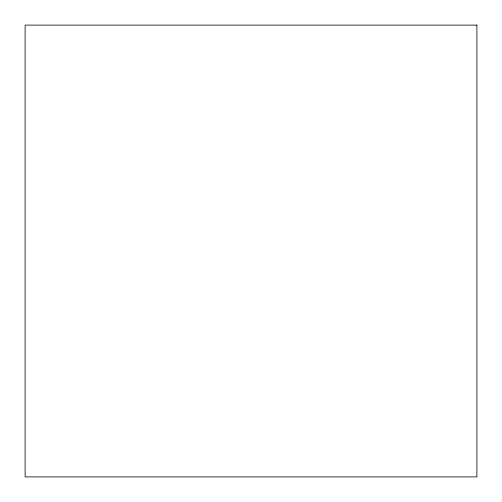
<?xml version="1.0" encoding="UTF-8"?>
<svg xmlns="http://www.w3.org/2000/svg" width="502" height="502" viewBox="0 0 502 502"><rect width="100%" height="100%" fill="white"/><g stroke="black" fill="none" stroke-linecap="round" stroke-linejoin="round"><path stroke-width="0.75" d="M476.9 25.1L25.1 25.1L25.1 476.9L476.9 476.9L476.9 25.1"/></g></svg>
